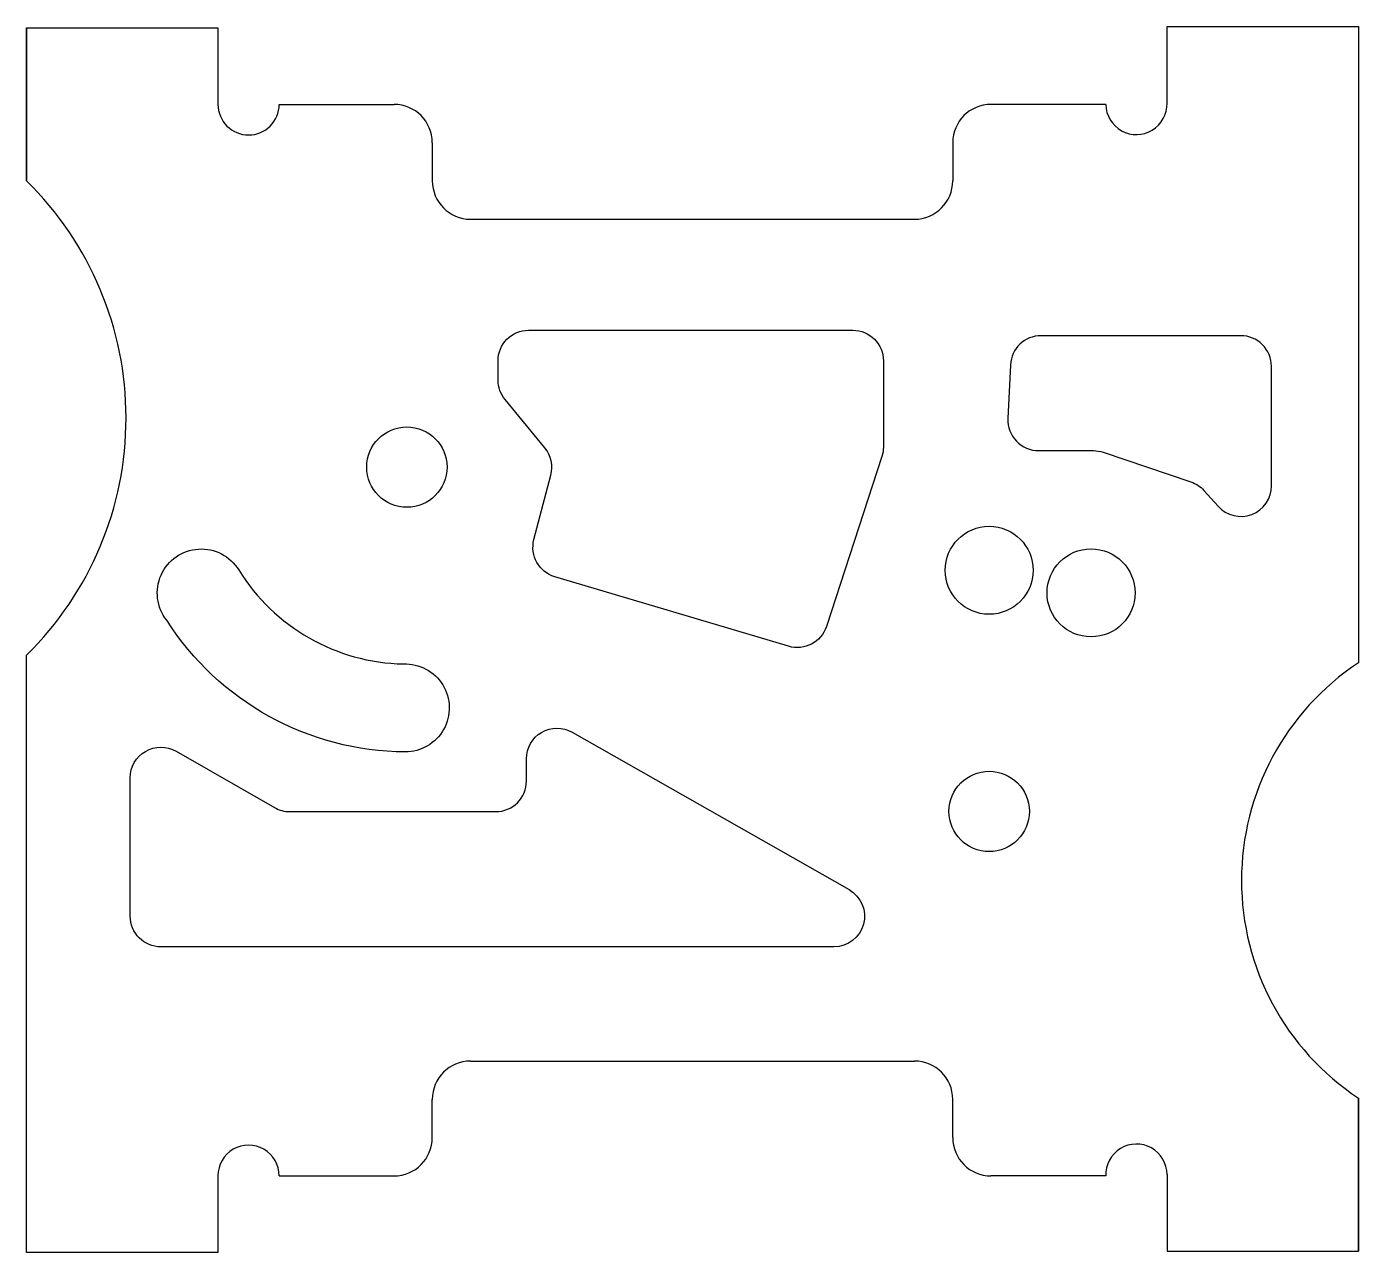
# Model space of a CAD drawing. Header units: millimetres. Extents: x -18 to 16.8, y -15.7 to 16.3.
import ezdxf

# ---------------------------------------------------------------- set-up
doc = ezdxf.new("R2010")
doc.units = ezdxf.units.MM
doc.layers.get('0').update_dxf_attribs({"linetype": 'CONTINUOUS'})

msp = doc.modelspace()

# ---------------------------------------------------------------- linework, layer by layer
for p, q in [((-18.008, 14.315), (-18.008, 16.315)), ((-18.008, 16.315), (-13.008, 16.315)), ((-18.008, 16.315), (-18.008, 12.315)), ((-13.008, 16.315), (-13.008, 14.315)), ((11.792, 14.346), (11.792, 16.346)), ((11.792, 16.346), (16.792, 16.346)), ((16.792, 16.346), (16.792, 14.369)), ((-18.008, 12.315), (-18.008, 14.315)), ((-11.408, 14.314), (-8.408, 14.314)), ((10.192, 14.314), (7.192, 14.314)), ((16.792, 14.369), (16.792, -0.279)), ((-7.408, 13.314), (-7.408, 12.314)), ((6.192, 13.314), (6.192, 12.314)), ((-6.408, 11.314), (5.192, 11.314)), ((-18.008, -13.685), (-18.008, -0.075)), ((-6.408, -10.686), (5.192, -10.686)), ((-7.408, -12.686), (-7.408, -11.686)), ((6.192, -12.686), (6.192, -11.686)), ((16.792, -15.654), (16.792, -11.654)), ((16.792, -11.654), (16.792, -15.654)), ((-18.008, -15.685), (-18.008, -13.685)), ((-13.008, -13.685), (-13.008, -15.685)), ((-11.408, -13.686), (-8.408, -13.686)), ((10.192, -13.686), (7.192, -13.686)), ((11.792, -13.654), (11.792, -15.654)), ((11.792, -15.654), (16.792, -15.654)), ((-13.008, -15.685), (-18.008, -15.685))]:
    msp.add_line(p, q)
for points in [[(4.341, 5.11), (2.891, 0.671, -0.406497), (1.902, 0.153), (-4.206, 1.971, -0.404693), (-4.751, 2.941), (-4.31, 4.623, 0.240913), (-4.466, 5.335), (-5.507, 6.599, -0.173955), (-5.69, 7.108), (-5.69, 7.611, -0.414214), (-4.89, 8.411), (3.58, 8.411, -0.414214), (4.38, 7.611), (4.38, 5.358, -0.079099)], [(13.721, 8.269), (8.5, 8.269, 0.400507), (7.701, 7.507), (7.635, 6.104, 0.428055), (8.434, 5.266), (9.867, 5.266, -0.08163), (10.123, 5.224), (12.415, 4.45, -0.12875), (12.753, 4.227), (13.127, 3.812, 0.687363), (14.521, 4.347), (14.521, 7.469, 0.414214)], [(-8.161, -0.308, -1.021443), (-8.116, -2.607, -0.254636), (-14.348, 0.835, -1.060239), (-12.464, 2.147, 0.254661)], [(-15.301, -6.902), (-15.301, -3.285, -0.575867), (-14.104, -2.591), (-11.528, -4.063, 0.13052), (-11.131, -4.168), (-5.748, -4.168, 0.414214), (-4.948, -3.368), (-4.948, -2.787, -0.575179), (-3.752, -2.092), (3.482, -6.206, -0.76992), (3.087, -7.702), (-14.501, -7.702, -0.414214)]]:
    msp.add_lwpolyline(points, format="xyb", close=True)
for centre, radius in [((-8.072, 4.836), 1.05), ((7.144, 2.139), 1.15), ((9.807, 1.549), 1.15), ((7.144, -4.161), 1.05)]:
    msp.add_circle(centre, radius)
for centre, radius, start, end in [((-12.208, 14.315), 0.8, 180, 359.9606), ((-8.408, 13.314), 1, 0, 90), ((7.192, 13.314), 1, 90, 180), ((10.992, 14.326), 0.8, -179.1566, 1.4308), ((-24.096, 6.12), 8.686, -45.4978, 45.4978), ((-6.408, 12.314), 1, 180, 270), ((5.192, 12.314), 1, -90, 0), ((20.562, -5.966), 6.824, 123.5375, 236.4625), ((-6.408, -11.686), 1, 90, 180), ((5.192, -11.686), 1, 0, 90), ((-8.408, -12.686), 1, -90, 0), ((7.192, -12.686), 1, 180, 270), ((10.992, -13.654), 0.8, 0, 182.2778), ((-12.208, -13.685), 0.8, -0.0426, 180)]:
    msp.add_arc(centre, radius, start, end)

doc.saveas('drawing.dxf')
